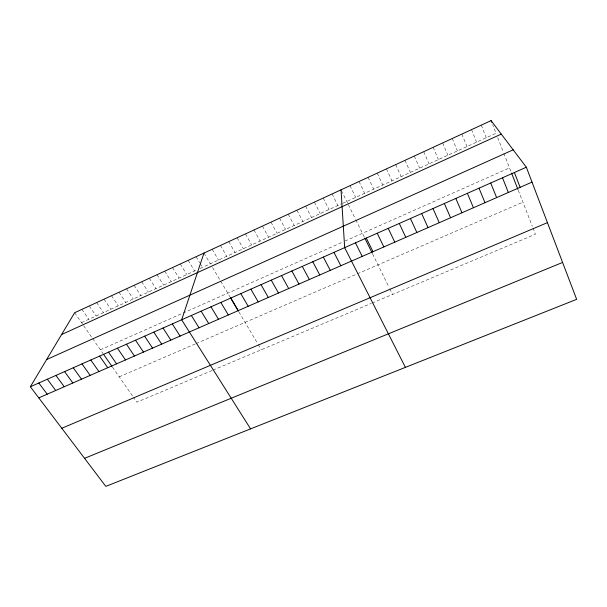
<?xml version="1.0" encoding="UTF-8"?>
<svg xmlns="http://www.w3.org/2000/svg" width="607" height="607" viewBox="0 0 607 607"><rect width="100%" height="100%" fill="white"/><g stroke="black" fill="none" stroke-linecap="round" stroke-linejoin="round"><path stroke-width="0.46" stroke-dasharray="3.04 2.28" d="M81.528 322.636L196.949 269.903M200.09 268.469L341.916 203.671M342.72 203.307L496.01 133.274L492.709 124.837M100.413 349.799L342.591 242.117M344.958 241.062L509.523 167.896M119.207 376.841L195.302 343.919M196.129 343.562L356.484 274.189M357.333 273.818L522.915 202.184M212.109 370.49L136.848 402.206L133.464 397.335M212.928 370.141L371.317 303.386M372.167 303.03L535.42 234.219L533.022 228.073M74.638 312.726L83.121 324.927M83.652 325.693L92.097 337.833M92.613 338.585L103.053 353.6M112.492 367.174L132.493 395.946M81.945 309.358L88.804 319.312M89.282 305.974L96.111 315.966M96.657 302.574L103.456 312.613M104.07 299.152L110.846 309.236M111.521 295.715L118.266 305.852M119.01 292.255L125.725 302.438M126.537 288.788L133.221 299.016M134.101 285.298L140.756 295.571M141.712 281.785L148.328 292.111M149.352 278.264L155.946 288.636M157.038 274.721L163.594 285.138M164.755 271.154L171.288 281.625M172.517 267.573L179.012 278.097M180.325 263.969L186.789 274.546M188.17 260.357L194.597 270.98M196.053 256.715L199.711 262.816M200.166 263.575L202.45 267.391M203.982 253.058L210.341 263.787M212.549 267.505L229.962 296.869M238.9 311.945L257.315 342.993M258.203 344.495L261.321 349.746M212.2 249.265L218.52 260.046M220.462 245.456L226.745 256.291M228.763 241.624L235.015 252.512M237.117 237.769L243.331 248.711M245.516 233.892L251.693 244.894M253.961 230L260.1 241.055M262.452 226.085L268.552 237.193M270.995 222.147L277.05 233.308M279.577 218.186L285.601 229.4M288.211 214.203L294.19 225.478M296.891 210.197L302.832 221.532M305.617 206.168L311.52 217.564M314.396 202.116L320.253 213.573M323.228 198.041L329.04 209.559M332.105 193.952L337.879 205.523M341.445 190.659L347.955 203.884M348.35 204.688L355.452 219.112M355.839 219.901L364.412 237.299M372.615 253.954L388.958 287.149M389.755 288.765L392.547 294.433M350.011 185.689L355.694 197.381M359.041 181.523L364.678 193.276M368.123 177.335L373.715 189.149M377.25 173.116L382.805 184.998M386.439 168.883L391.94 180.818M395.681 164.618L401.128 176.622M404.968 160.331L410.37 172.396M414.315 156.022L419.672 168.154M423.709 151.689L429.02 163.882M433.163 147.326L438.421 159.588M442.678 142.941L447.883 155.263M452.238 138.525L457.397 150.915M461.859 134.086L466.965 146.545M471.533 129.625L476.586 142.152M481.268 125.133L486.268 137.728M497.717 137.668L503.507 152.478M503.84 153.336L511.223 172.244M518.279 190.325L532.339 226.32"/><path stroke-width="0.91" d="M203.982 253.058L181.66 319.783L250.57 428.883M30.35 386.75L74.638 312.726L491.063 120.618L526.345 167.229L576.65 299.342L105.815 486.382L30.35 386.75L526.345 167.229M61.588 334.548L501.276 134.101M46.618 359.564L513.173 149.823M38.78 397.881L532.02 182.123M61.793 428.261L547.446 222.632M84.57 458.331L562.598 262.444M38.825 383.002L47.217 394.186M47.354 379.223L55.707 390.468M55.935 375.43L64.251 386.735M64.57 371.605L72.84 382.979M73.25 367.766L81.49 379.193M81.983 363.897L90.185 375.392M90.777 360.012L98.933 371.567M99.616 356.097L107.727 367.713M103.585 354.359L111.969 366.423M108.509 352.159L116.582 363.843M117.455 348.198L125.49 359.951M126.461 344.215L134.451 356.028M135.52 340.208L143.464 352.083M144.633 336.172L152.539 348.115M153.806 332.112L161.659 344.123M163.033 328.03L170.848 340.11M172.32 323.918L180.082 336.066M191.357 315.496L199.028 327.78M201.114 311.171L208.732 323.539M210.94 306.823L218.505 319.259M220.819 302.453L228.338 314.957M230.774 298.045L238.232 310.632M230.402 297.612L238.422 311.141M240.789 293.613L248.195 306.277M250.866 289.152L258.225 301.891M261.018 284.66L268.317 297.476M271.23 280.138L278.476 293.029M281.511 275.586L288.697 288.56M291.861 271.01L298.993 284.053M302.286 266.397L309.358 279.524M312.772 261.754L319.783 274.963M323.334 257.08L330.284 270.365M333.964 252.375L340.853 265.745M405.408 367.372L344.67 247.633L341.035 189.832M355.444 242.868L362.204 256.404M366.294 238.065L372.994 251.685M364.807 238.096L372.228 253.165M377.22 233.232L383.852 246.935M388.222 228.361L394.785 242.155M399.292 223.459L405.787 237.337M410.446 218.528L416.872 232.496M421.675 213.558L428.026 227.61M432.981 208.55L439.263 222.701M444.362 203.512L450.576 217.746M455.834 198.436L461.973 212.769M467.375 193.33L473.445 207.746M479.006 188.178L484.993 202.692M490.714 182.995L496.625 197.609M502.505 177.775L508.34 192.48M491.063 120.618L491.723 122.303M511.564 173.116L517.953 189.475M514.387 172.525L520.138 187.32"/></g></svg>
